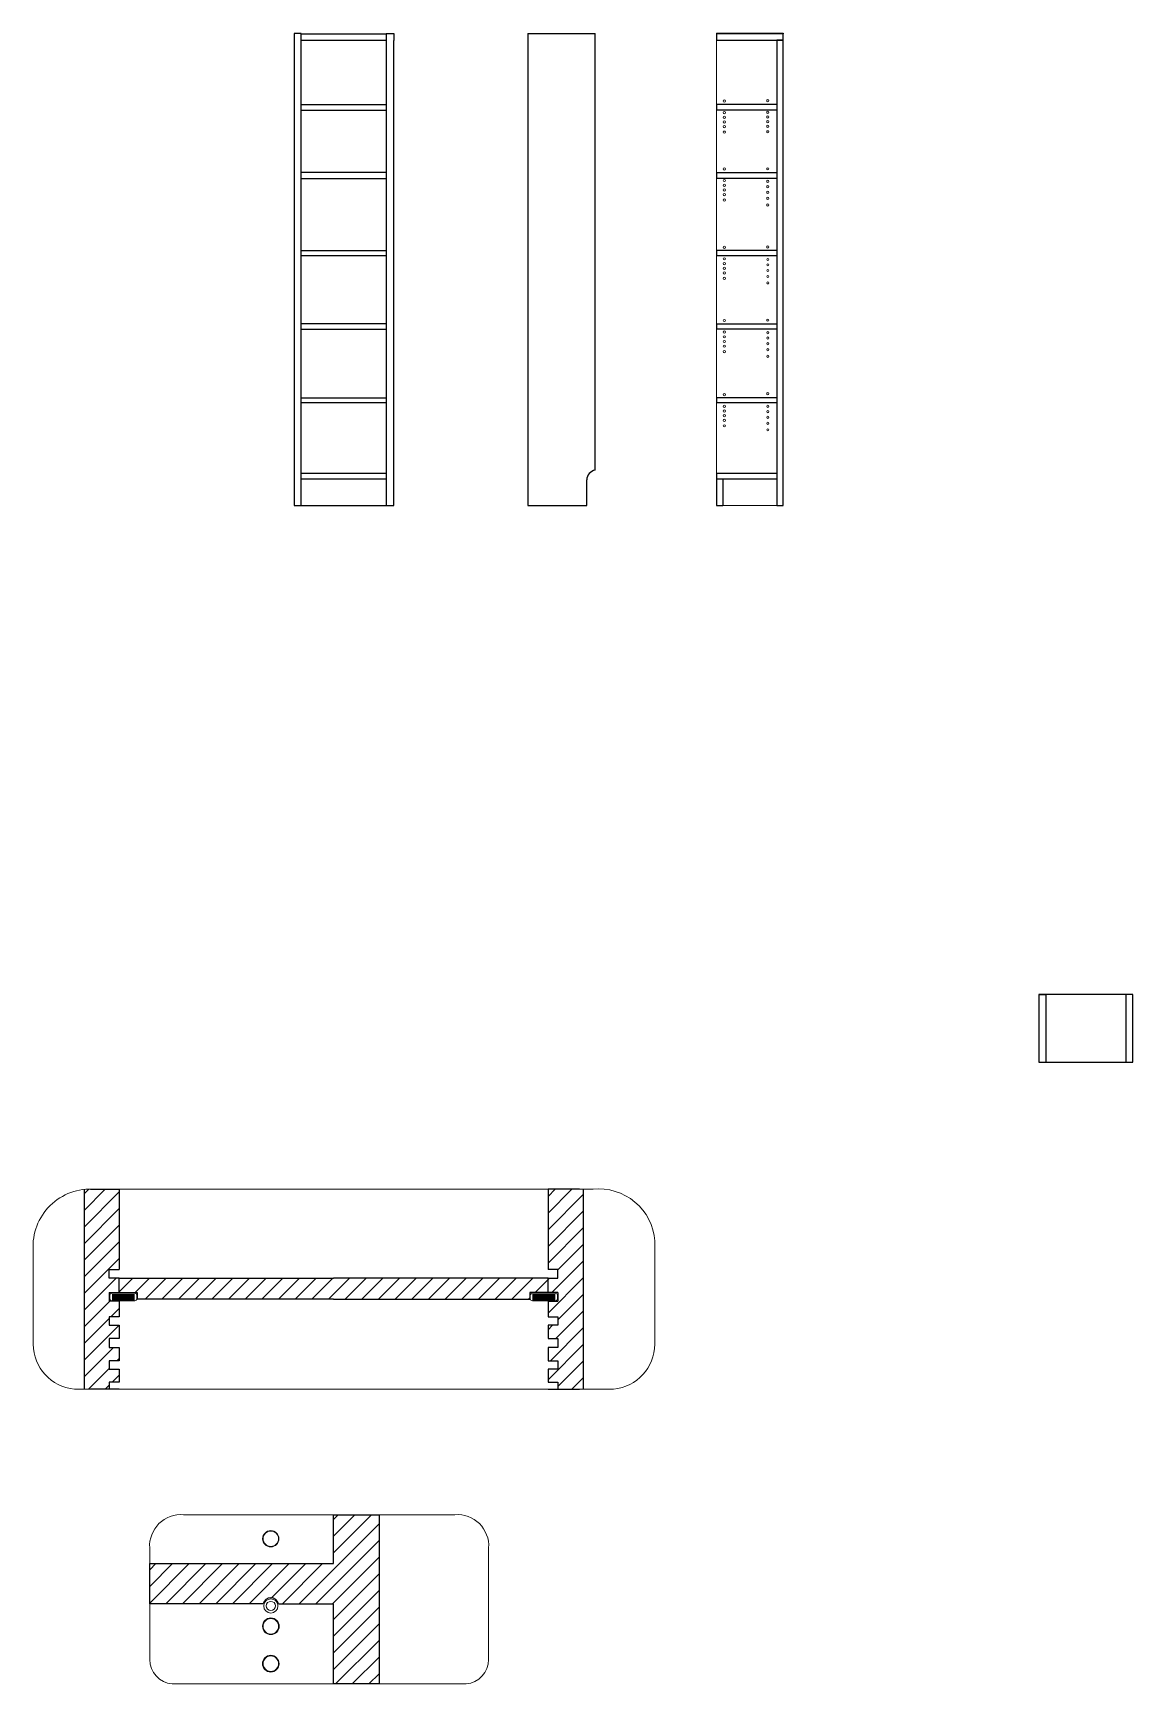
# Model space of a CAD drawing. Header units: inches. Extents: x 365 to 832, y 57 to 758.
import ezdxf

# ---------------------------------------------------------------- set-up
doc = ezdxf.new("R2010")
doc.units = ezdxf.units.IN
doc.header["$MEASUREMENT"] = 0

msp = doc.modelspace()

# ---------------------------------------------------------------- hatches: boundary and pattern name
h = msp.add_hatch()
h.set_pattern_fill('ANSI31', color=256, scale=40)
h.set_pattern_definition([(45, (-529.0304, -141.984), (-3.535534, 3.535534), [])])
h.paths.add_polyline_path([(402.03, 266.96), (391.74, 266.96, 0.047461), (387.12, 266.87), (387.12, 182.07), (397.82, 182.07), (397.82, 185.08), (402.03, 185.08), (402.03, 190.6), (397.82, 190.6), (397.82, 194.17), (402.03, 194.17), (402.03, 199.8), (397.82, 199.8), (397.82, 203.53), (402.03, 203.53), (402.03, 209.25), (397.82, 209.25), (397.82, 212.82), (402.03, 212.82), (402.03, 219.38), (397.82, 219.38), (397.82, 223.09), (402.03, 223.09), (402.03, 229.21), (397.82, 229.21), (397.82, 232.85), (402.03, 232.85)])
h.paths.add_polyline_path([(583.95, 229.21), (492.99, 229.21), (402.03, 229.21), (402.03, 223.09), (409.72, 223.09), (409.72, 220.32), (492.99, 220.32), (576.26, 220.32), (576.26, 223.09), (583.95, 223.09)])
h.paths.add_polyline_path([(598.85, 266.96), (583.95, 266.96), (583.95, 232.85), (588.16, 232.85), (588.16, 229.21), (583.95, 229.21), (583.95, 223.09), (588.16, 223.09), (588.16, 219.38), (583.95, 219.38), (583.95, 212.82), (588.16, 212.82), (588.16, 209.25), (583.95, 209.25), (583.95, 203.53), (588.16, 203.53), (588.16, 199.8), (583.95, 199.8), (583.95, 194.17), (588.16, 194.17), (588.16, 190.6), (583.95, 190.6), (583.95, 185.08), (588.16, 185.08), (588.16, 182.07), (597.29, 182.07), (598.85, 182.07)])
h = msp.add_hatch()
h.set_pattern_fill('ANSI31', color=256, scale=40)
h.set_pattern_definition([(45, (-541.6526, -405.703), (-3.535534, 3.535534), [])])
h.paths.add_polyline_path([(414.97, 108.08), (414.97, 91.05), (463.08, 91.05, -0.760073), (469.63, 91.05), (492.88, 91.05), (492.88, 56.99), (512.25, 56.99), (512.25, 128.82), (492.88, 128.82), (492.88, 108.08)])

# ---------------------------------------------------------------- linework, layer by layer
for p, q in [((479.22, 757.41), (476.22, 757.41)), ((476.22, 757.41), (476.22, 557.08)), ((479.22, 557.08), (479.22, 757.41)), ((515.22, 757.05), (479.22, 757.05)), ((515.22, 757.41), (515.22, 557.08)), ((515.22, 757.41), (518.56, 757.41)), ((518.56, 757.41), (518.56, 754.39)), ((575.34, 757.41), (604, 757.41)), ((604, 572.05), (604, 757.41)), ((655.5, 757.57), (683.78, 757.55)), ((655.5, 757.57), (655.5, 757.19)), ((655.5, 757.19), (655.5, 754.53)), ((683.78, 757.19), (655.5, 757.19)), ((683.78, 757.55), (683.78, 757.19)), ((683.78, 557.08), (683.78, 757.19)), ((515.22, 754.39), (479.22, 754.39)), ((518.56, 570.85), (518.56, 754.39)), ((655.5, 754.53), (683.78, 754.53)), ((683.78, 754.53), (681, 754.53)), ((681, 754.53), (681, 557.08)), ((479.22, 727.26), (515.22, 727.26)), ((479.22, 724.88), (515.22, 724.88)), ((655.5, 727.38), (681, 727.38)), ((655.5, 727.38), (655.5, 725)), ((655.5, 725), (681, 725)), ((515.22, 698.33), (479.22, 698.33)), ((479.22, 695.89), (515.22, 695.89)), ((655.5, 698.43), (681, 698.43)), ((655.5, 698.43), (655.5, 695.99)), ((655.5, 695.99), (681, 695.99)), ((479.22, 665.3), (515.22, 665.3)), ((515.22, 663.08), (479.22, 663.08)), ((655.5, 665.38), (681, 665.38)), ((655.5, 665.38), (655.5, 663.15)), ((655.5, 663.15), (681, 663.15)), ((515.22, 634.15), (479.22, 634.15)), ((479.22, 631.92), (515.22, 631.92)), ((655.5, 634.2), (681, 634.2)), ((655.5, 634.2), (655.5, 631.98)), ((655.5, 631.98), (681, 631.98)), ((479.22, 602.82), (515.22, 602.82)), ((655.5, 602.85), (681, 602.85)), ((655.5, 602.85), (655.5, 600.73)), ((515.22, 600.7), (479.22, 600.7)), ((655.5, 600.73), (681, 600.73)), ((479.22, 570.85), (515.22, 570.85)), ((479.22, 568.39), (515.22, 568.39)), ((518.56, 557.08), (518.56, 570.85)), ((600.41, 557.08), (600.41, 567.91)), ((655.5, 570.86), (681, 570.86)), ((655.5, 570.86), (655.5, 557.08)), ((655.5, 568.4), (681, 568.4)), ((655.5, 568.4), (657.87, 568.4)), ((658.16, 568.4), (658.16, 557.08)), ((476.22, 557.08), (479.22, 557.08)), ((479.22, 557.08), (518.56, 557.08)), ((575.34, 557.08), (600.41, 557.08)), ((655.5, 557.08), (658.16, 557.08)), ((681, 557.08), (683.78, 557.08)), ((792.13, 349.51), (792.13, 320.85)), ((792.13, 349.51), (792.13, 320.85)), ((832.13, 349.51), (792.13, 349.51)), ((792.13, 349.51), (795.13, 349.51)), ((795.13, 349.51), (795.13, 320.85)), ((832.13, 349.51), (829.13, 349.51)), ((829.13, 349.51), (829.13, 320.85)), ((832.13, 320.85), (832.13, 349.51)), ((792.13, 320.85), (832.13, 320.85)), ((387.12, 267.03), (387.12, 182.07)), ((389.87, 267.03), (402.03, 266.96)), ((402.03, 266.96), (402.03, 232.85)), ((597.29, 266.96), (583.95, 266.96)), ((583.95, 266.96), (583.95, 232.85)), ((598.85, 267.03), (598.85, 182.07)), ((397.82, 229.21), (397.82, 232.85)), ((397.82, 232.85), (402.03, 232.85)), ((588.16, 232.85), (583.95, 232.85)), ((588.16, 229.21), (588.16, 232.85)), ((402.03, 229.21), (397.82, 229.21)), ((402.03, 229.21), (492.99, 229.21)), ((402.03, 223.09), (402.03, 229.21)), ((402.03, 229.21), (492.99, 229.21)), ((402.03, 223.09), (402.03, 229.21)), ((402.03, 223.09), (402.03, 229.21)), ((583.95, 229.21), (492.99, 229.21)), ((583.95, 229.21), (492.99, 229.21)), ((583.95, 223.09), (583.95, 229.21)), ((583.95, 223.09), (583.95, 229.21)), ((583.95, 223.09), (583.95, 229.21)), ((583.95, 229.21), (588.16, 229.21)), ((397.82, 223.09), (397.82, 219.38)), ((397.82, 223.09), (409.72, 223.09)), ((402.03, 219.38), (397.82, 219.38)), ((402.03, 219.38), (402.03, 212.82)), ((409.72, 223.09), (409.72, 220.32)), ((492.99, 220.32), (409.72, 220.32)), ((409.72, 220.32), (409.72, 220.32)), ((492.99, 220.32), (576.26, 220.32)), ((576.26, 223.09), (576.26, 220.32)), ((588.16, 223.09), (576.26, 223.09)), ((576.26, 220.32), (576.26, 220.32)), ((583.95, 219.38), (588.16, 219.38)), ((583.95, 219.38), (583.95, 212.82)), ((588.16, 223.09), (588.16, 219.38)), ((402.03, 212.82), (397.82, 212.82)), ((397.82, 212.82), (397.82, 209.25)), ((583.95, 212.82), (588.16, 212.82)), ((588.16, 212.82), (588.16, 209.25)), ((397.82, 209.25), (402.03, 209.25)), ((402.03, 203.53), (397.82, 203.53)), ((397.82, 203.53), (397.82, 199.8)), ((402.03, 209.25), (402.03, 203.53)), ((588.16, 209.25), (583.95, 209.25)), ((583.95, 209.25), (583.95, 203.53)), ((583.95, 203.53), (588.16, 203.53)), ((588.16, 203.53), (588.16, 199.8)), ((397.82, 199.8), (402.03, 199.8)), ((402.03, 199.8), (402.03, 194.17)), ((588.16, 199.8), (583.95, 199.8)), ((583.95, 199.8), (583.95, 194.17)), ((402.03, 194.17), (397.82, 194.17)), ((397.82, 194.17), (397.82, 190.6)), ((397.82, 190.6), (402.03, 190.6)), ((402.03, 190.6), (402.03, 185.08)), ((583.95, 194.17), (588.16, 194.17)), ((588.16, 190.6), (583.95, 190.6)), ((583.95, 190.6), (583.95, 185.08)), ((588.16, 194.17), (588.16, 190.6)), ((402.03, 185.08), (397.82, 185.08)), ((397.82, 185.08), (397.82, 182.07)), ((583.95, 185.08), (588.16, 185.08)), ((588.16, 185.08), (588.16, 182.07)), ((402.03, 182.07), (389.87, 182.07)), ((583.95, 182.07), (597.29, 182.07)), ((492.88, 108.08), (492.88, 128.82)), ((492.88, 128.82), (512.25, 128.82)), ((512.25, 128.82), (512.25, 56.99)), ((414.97, 108.08), (492.88, 108.08)), ((414.97, 91.05), (414.97, 108.08)), ((463.08, 91.05), (414.97, 91.05)), ((469.63, 91.05), (492.88, 91.05)), ((492.88, 56.99), (492.88, 91.05)), ((512.25, 56.99), (492.88, 56.99))]:
    msp.add_line(p, q)
at = {"lineweight": 13}
for p, q in [((655.5, 754.53), (655.5, 570.86)), ((658.16, 557.08), (681, 557.08)), ((391.74, 266.96), (603.04, 266.96)), ((365.52, 201.15), (365.52, 244.54)), ((629.27, 201.15), (629.27, 244.97)), ((398.02, 221.94), (398.02, 220.53)), ((398.92, 219.56), (403.86, 219.56)), ((403.78, 222.78), (399, 222.78)), ((399, 222.24), (408.56, 222.24)), ((399, 221.85), (408.56, 221.85)), ((408.56, 221.48), (399, 221.48)), ((399, 221.09), (408.56, 221.09)), ((408.56, 220.72), (399, 220.72)), ((399, 220.35), (408.56, 220.35)), ((408.56, 220.01), (399, 220.01)), ((408.64, 219.56), (403.7, 219.56)), ((403.78, 222.78), (408.56, 222.78)), ((409.53, 221.94), (409.53, 220.53)), ((576.44, 221.94), (576.44, 220.53)), ((577.34, 219.56), (582.27, 219.56)), ((577.4, 222.22), (586.96, 222.22)), ((577.4, 221.84), (586.96, 221.84)), ((586.96, 221.47), (577.4, 221.47)), ((577.4, 221.07), (586.96, 221.07)), ((586.96, 220.71), (577.4, 220.71)), ((577.4, 220.34), (586.96, 220.34)), ((586.96, 219.99), (577.4, 219.99)), ((582.2, 222.78), (577.42, 222.78)), ((587.06, 219.56), (582.12, 219.56)), ((582.2, 222.78), (586.98, 222.78)), ((587.95, 221.94), (587.95, 220.53)), ((383, 182.07), (497.39, 182.07)), ((611.79, 182.07), (497.39, 182.07)), ((429.27, 128.82), (486.87, 128.82)), ((544.47, 128.82), (486.87, 128.82)), ((414.97, 67.39), (414.97, 114.71)), ((558.77, 67.39), (558.77, 114.71)), ((424.5, 56.99), (486.87, 56.99)), ((549.24, 56.99), (486.87, 56.99))]:
    msp.add_line(p, q, dxfattribs=at)
msp.add_lwpolyline([(575.34, 757.41), (575.34, 557.08)])
for centre, radius in [((658.79, 728.71), 0.47), ((677.19, 728.85), 0.47), ((658.79, 723.8), 0.47), ((658.79, 721.8), 0.47), ((677.19, 723.95), 0.47), ((677.19, 721.94), 0.47), ((658.79, 719.82), 0.47), ((658.79, 717.84), 0.47), ((658.79, 715.52), 0.47), ((677.19, 719.96), 0.47), ((677.19, 717.98), 0.47), ((677.19, 715.66), 0.47), ((658.79, 699.88), 0.47), ((658.79, 694.98), 0.47), ((677.19, 699.95), 0.47), ((677.19, 694.61), 0.47), ((658.79, 692.97), 0.47), ((658.79, 690.99), 0.47), ((658.79, 689.01), 0.47), ((658.79, 686.69), 0.47), ((677.19, 692.33), 0.47), ((677.19, 689.93), 0.47), ((677.19, 687.38), 0.47), ((677.19, 684.6), 0.47), ((658.79, 666.64), 0.47), ((677.19, 666.81), 0.47), ((658.79, 661.74), 0.47), ((658.79, 659.73), 0.47), ((677.2, 661.48), 0.47), ((677.2, 659.2), 0.47), ((658.79, 657.75), 0.47), ((658.79, 655.77), 0.47), ((658.79, 653.45), 0.47), ((677.2, 656.8), 0.47), ((677.2, 654.25), 0.47), ((677.2, 651.54), 0.47), ((658.79, 635.57), 0.47), ((658.79, 630.67), 0.47), ((677.19, 635.73), 0.47), ((677.2, 630.39), 0.47), ((658.79, 628.66), 0.47), ((658.79, 626.68), 0.47), ((658.79, 624.7), 0.47), ((677.2, 628.12), 0.47), ((677.2, 625.71), 0.47), ((677.2, 623.17), 0.47), ((658.79, 622.38), 0.47), ((677.2, 620.38), 0.47), ((658.79, 604.08), 0.47), ((677.19, 604.54), 0.47), ((658.79, 599.18), 0.47), ((658.79, 597.17), 0.47), ((658.79, 595.19), 0.47), ((677.2, 599.2), 0.47), ((677.2, 596.93), 0.47), ((658.79, 593.21), 0.47), ((658.79, 590.89), 0.47), ((677.2, 594.52), 0.47), ((677.2, 591.98), 0.47), ((677.2, 589.19), 0.47), ((466.35, 118.6), 3.46), ((466.34, 118.62), 3.27), ((466.36, 90.11), 3.03), ((466.36, 90.14), 1.92), ((466.38, 81.47), 3.53), ((466.36, 81.47), 3.27), ((466.31, 65.6), 3.55), ((466.36, 65.62), 3.27)]:
    msp.add_circle(centre, radius, dxfattribs=at)
for centre, radius, start, end in [((604.68, 567.83), 4.27, 99.14444, 178.98843), ((466.36, 90.14), 3.4, 15.52501, 164.47499)]:
    msp.add_arc(centre, radius, start, end)
for centre, radius, start, end in [((389.88, 242.62), 24.41, 85.60983, 183.64734), ((605.47, 243.22), 23.87, 4.21986, 95.83344), ((398.97, 221.83), 0.955, 88.58298, 173.40971), ((398.97, 220.51), 0.944, 178.75716, 266.95782), ((408.58, 221.83), 0.955, 6.59029, 91.41702), ((408.59, 220.51), 0.944, 273.04218, 1.24284), ((577.39, 221.83), 0.955, 88.58298, 173.40971), ((577.39, 220.51), 0.944, 178.75716, 266.95782), ((587, 221.83), 0.955, 6.59029, 91.41702), ((587.01, 220.51), 0.944, 273.04218, 1.24284), ((384.97, 201.42), 19.45, 180.79742, 264.18422), ((609.82, 201.42), 19.45, 275.81578, 359.20258), ((428.25, 115.56), 13.31, 85.60983, 183.64734), ((545.49, 115.56), 13.31, 356.35266, 94.39017), ((425.57, 67.54), 10.6, 180.79742, 264.18422), ((548.16, 67.54), 10.6, 275.81578, 359.20258)]:
    msp.add_arc(centre, radius, start, end, dxfattribs=at)

doc.saveas('drawing.dxf')
